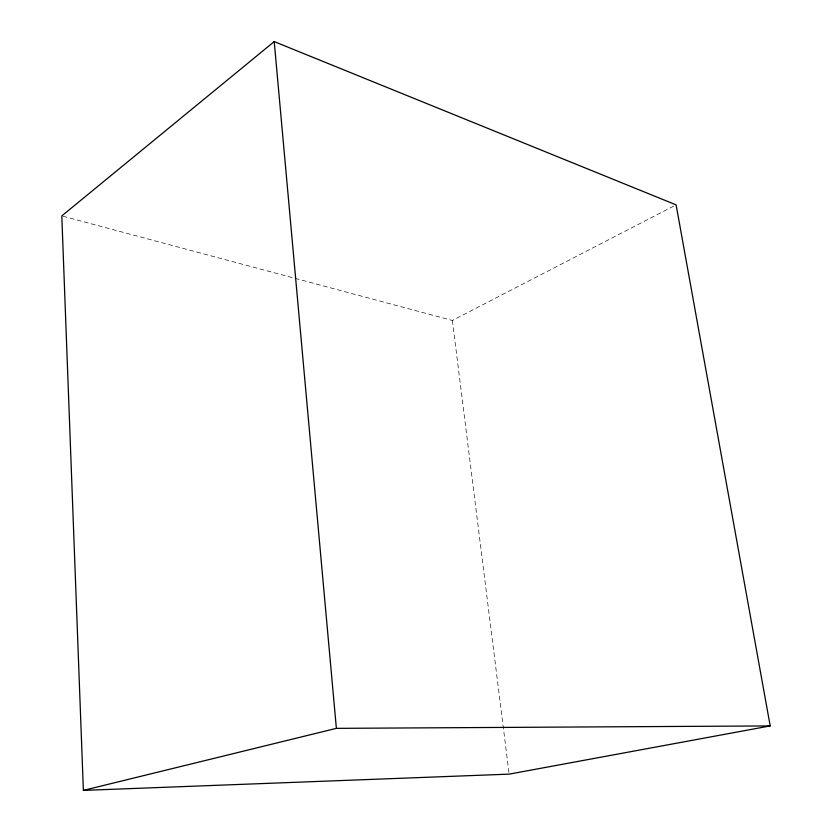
<?xml version="1.0" encoding="UTF-8"?>
<svg xmlns="http://www.w3.org/2000/svg" width="832" height="832" viewBox="0 0 832 832"><rect width="100%" height="100%" fill="white"/><g stroke="black" fill="none" stroke-linecap="round" stroke-linejoin="round"><path stroke-width="0.62" stroke-dasharray="4.16 3.12" d="M63.045 216.247L452.369 320.455L673.806 206.055M452.369 320.455L508.986 772.845"/><path stroke-width="1.25" d="M274.217 41.6L61.797 215.904L83.377 790.4L509.142 774.134L770.203 725.92L676.114 204.87L274.217 41.6L336.378 728.354L83.377 790.4M336.378 728.354L770.203 725.92"/></g></svg>
